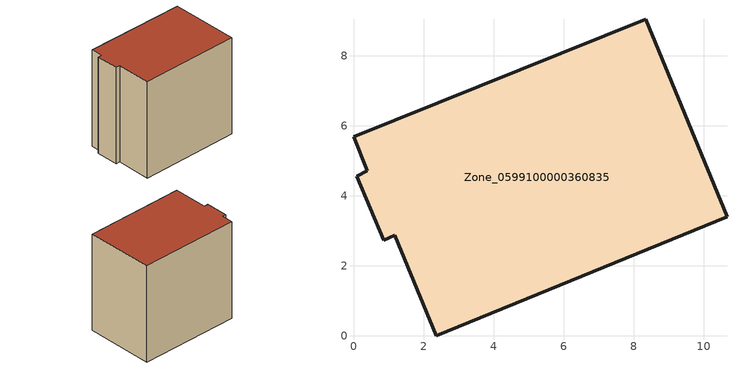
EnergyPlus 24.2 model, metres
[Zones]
Zone_0599100000360835
 floor ground (C_G): 8.35,9.05 10.67,3.41 2.36,0 1.18,2.87 0.86,2.74 0.09,4.57 0.39,4.71 0,5.69 z0
 wall outside (C_F): 0.09,4.57 0.86,2.74 1.18,2.87 2.36,0 10.67,3.41 8.35,9.05 0,5.69 0.39,4.71 0.09,4.57 z0:8.88
 roof outside (C_R): 8.35,9.05 0,5.69 0.39,4.71 0.09,4.57 0.86,2.74 1.18,2.87 2.36,0 10.67,3.41 z8.88
[BUILDING]
Pand.0599100000360835: North Axis=0; Terrain=City; Loads Convergence Tolerance Value=0.04; Temperature Convergence Tolerance Value=0.4; Solar Distribution=FullExterior; Maximum Number of Warmup Days=25; Minimum Number of Warmup Days=1
[Site:Location]
Rotterdam.The.Hague.AP_ZH_NLD Design_Conditions: Latitude=51.96; Longitude=4.45; Time Zone=1; Elevation=-4.5
[SITE:GROUNDTEMPERATURE:BUILDINGSURFACE]
18, 18, 18, 18, 18, 18, 18, 18, 18, 18, 18, 18
[MATERIAL] Thermal Absorptance=0.9; Solar Absorptance=0.7; Visible Absorptance=0.7
Name | Roughness | Thickness | Conductivity | Density | Specific Heat
G.TI.1992-2005 | MediumSmooth | 0.15 | 0.06 | 540 | 1210
F.TI.1992-2005 | Rough | 0.3 | 0.12 | 1920 | 840
R.TI.1992-2005 | MediumRough | 0.2 | 0.08 | 1500 | 1000
[CONSTRUCTION]
C_G: G.TI.1992-2005
C_F: F.TI.1992-2005
C_R: R.TI.1992-2005
[ZONE]
Zone_0599100000360835: Type=1; Multiplier=1; Ceiling Height=Autocalculate; Volume=Autocalculate; Floor Area=autocalculate; Part of Total Floor Area=Yes
[ZONEINFILTRATION:DESIGNFLOWRATE]
Infil_Zone_0599100000360835: Zone or ZoneList or Space or SpaceList=Zone_0599100000360835; Schedule=AlwaysOn; Design Flow Rate Calculation Method=Flow/Area; Flow Rate per Floor Area=0.0015; Constant Term Coefficient=1; Temperature Term Coefficient=0; Velocity Term Coefficient=0; Velocity Squared Term Coefficient=0
[HVACTEMPLATE:ZONE:IDEALLOADSAIRSYSTEM]
Zone_0599100000360835: Maximum Heating Supply Air Temperature=50; Minimum Cooling Supply Air Temperature=13; Maximum Heating Supply Air Humidity Ratio=0.0156; Minimum Cooling Supply Air Humidity Ratio=0.0077; Heating Limit=NoLimit; Cooling Limit=NoLimit; Dehumidification Control Type=ConstantSensibleHeatRatio; Cooling Sensible Heat Ratio=0.7; Dehumidification Setpoint=60; Humidification Control Type=None; Humidification Setpoint=30; Outdoor Air Method=None; Outdoor Air Flow Rate per Person=0.00944; Outdoor Air Flow Rate per Zone Floor Area=0; Outdoor Air Flow Rate per Zone=0; Demand Controlled Ventilation Type=None; Outdoor Air Economizer Type=NoEconomizer; Heat Recovery Type=None; Sensible Heat Recovery Effectiveness=0.7; Latent Heat Recovery Effectiveness=0.65
[ZONECONTROL:THERMOSTAT]
ThermostatControl_Zone_0599100000360835: Zone or ZoneList=Zone_0599100000360835; Control Type Schedule=DualSetpointControlType; Control 1=Thermostat_Zone_0599100000360835; Temperature Difference Between Cutout And Setpoint=0
[THERMOSTATSETPOINT:DUALSETPOINT]
Thermostat_Zone_0599100000360835: Heating Setpoint Temperature Schedule=HeatingSetpoint_Zone_0599100000360835; Cooling Setpoint Temperature Schedule=CoolingSetpoint_Zone_0599100000360835
[SCHEDULE:COMPACT]
HeatingSetpoint_Zone_0599100000360835: Through: 12/31, For: AllDays, Until: 24:00, 21
CoolingSetpoint_Zone_0599100000360835: Through: 12/31, For: AllDays, Until: 24:00, 24
DualSetpointControlType: Through: 12/31, For: AllDays, Until: 24:00, 4
AlwaysOn: Through: 12/31, For: AllDays, Until: 24:00, 1
